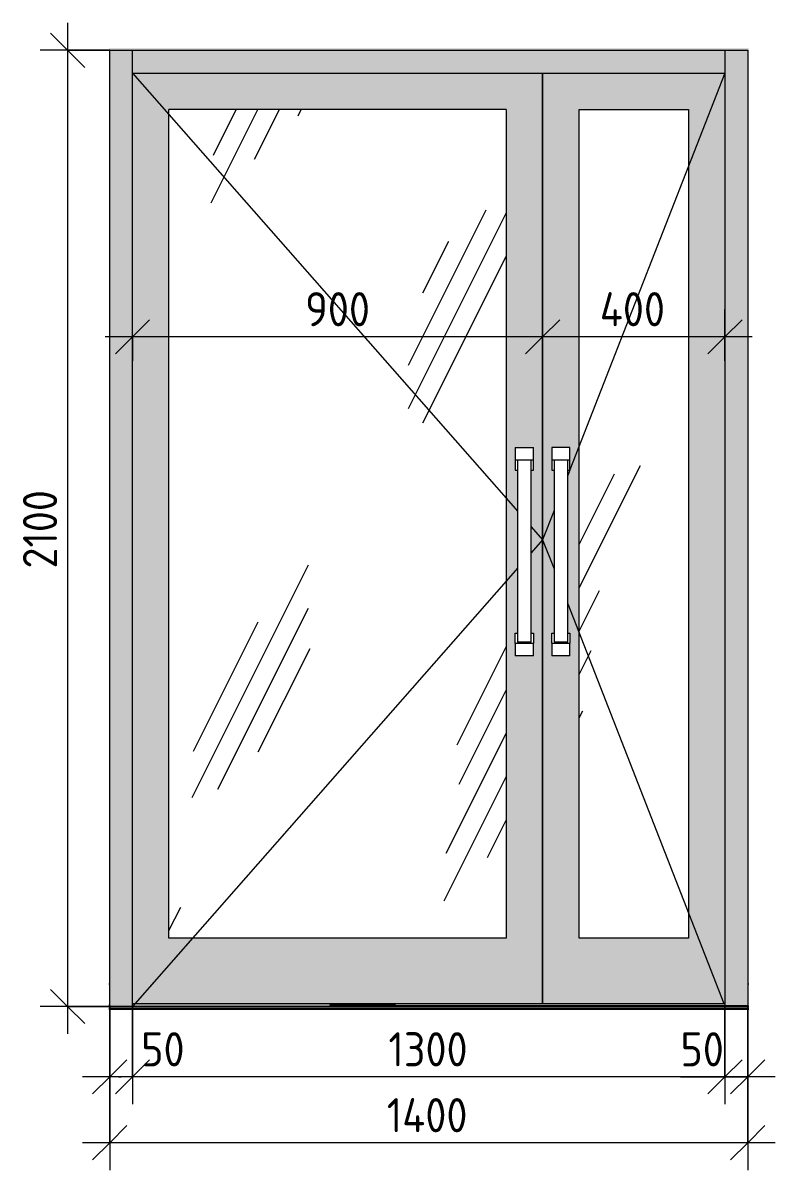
# Model space of a CAD drawing. Header units: millimetres. Extents: x 6259 to 26612, y 3838 to 8230.
# Drawn here: x 24961 to 26612, y 3841 to 6360 of the extents above; entities that cross this region are included whole.
import ezdxf

# ---------------------------------------------------------------- set-up
doc = ezdxf.new("R2010")
doc.units = ezdxf.units.MM
for name, color, linetype, lineweight in [('A-ANNO-DIMS', 7, 'Continuous', 9), ('A-ANNO-DIMS-50', 7, 'Continuous', 9), ('A-DETL', 7, 'Continuous', 9), ('A-DOOR', 7, 'Continuous', 9), ('A-FLOR', 7, 'Continuous', 9), ('A-GENM', 7, 'Continuous', 9), ('A-GLAZ-CWMG', 7, 'Continuous', 9), ('A-WALL-PATT', 7, 'Continuous', 9), ('Ограждение', 7, 'Continuous', 9), ('Поручни', 7, 'Continuous', 9)]:
    doc.layers.add(name, color=color, linetype=linetype, lineweight=lineweight)
for name, color, linetype, lineweight, true_color in [('A-DOOR-GLAZ', 7, 'Continuous', 9, 0x8080ff), ('A-FLOR-1', 7, 'Continuous', 9, 0x787878), ('A-FLOR-FNSH-1', 7, 'Continuous', 25, 0x3c3c3c)]:
    doc.layers.add(name, color=color, linetype=linetype, lineweight=lineweight, true_color=true_color)
doc.styles.add('ISOCPEUR', font='isocpeur.ttf', dxfattribs={"width": 0.9, "height": 75})
doc.dimstyles.new('ISO-1_5', dxfattribs={"dimscale": 304.8, "dimtxt": 74.698588, "dimasz": 0.246063, "dimexe": 0.19685, "dimexo": 0, "dimgap": 0, "dimtad": 1, "dimdec": 0, "dimrnd": 10, "dimzin": 0, "dimdsep": 46, "dimtxsty": 'ISOCPEUR', "dimblk1": 'OBLIQUE', "dimblk2": 'OBLIQUE', "dimsah": 1, "dimcen": 0.09, "dimdle": 0.19685, "dimazin": 0, "dimtfac": 1, "dimtdec": 4, "dimtix": 1, "dimtmove": 0, "dimatfit": 3, "dimfxl": 1, "dimtvp": 1, "dimtolj": 1, "dimtzin": 0, "dimarcsym": 2})
doc.dimstyles.new('ISO-1_5_1', dxfattribs={"dimscale": 304.8, "dimtxt": 74.698588, "dimasz": 0.246063, "dimexe": 0.19685, "dimexo": 0, "dimgap": 0, "dimtad": 1, "dimdec": 0, "dimrnd": 10, "dimzin": 0, "dimdsep": 46, "dimtxsty": 'ISOCPEUR', "dimblk1": 'OBLIQUE', "dimblk2": 'OBLIQUE', "dimsah": 1, "dimcen": 0.09, "dimdle": 0.19685, "dimazin": 0, "dimtfac": 1, "dimtdec": 4, "dimtix": 1, "dimtmove": 1, "dimatfit": 3, "dimfxl": 1, "dimtvp": 1, "dimtolj": 1, "dimtzin": 0, "dimarcsym": 2})
pattern_1 = [(63.435, (127, 63.5), (-511.167, 1533.495), [635, -381, 635, -381, -807.806]), (63.435, (127, 63.5), (-511.167, 1533.495), [-2032, 254, -553.806]), (63.435, (95.2, 95.2), (-511.167, 1533.495), [508, -635, 381, -381, -934.806]), (63.435, (95.2, 95.2), (-511.167, 1533.495), [-1905, 444.5, -490.306]), (63.435, (95.2, 190.5), (-511.167, 1533.495), [381, -762, 254, -381, -1061.806]), (63.435, (95.2, 190.5), (-511.167, 1533.495), [-1778, 571.5, -490.306]), (63.435, (190.5, 95.2), (-511.167, 1533.495), [381, -762, 317.5, -12809.3]), (63.435, (285.8, 190.5), (-511.167, 1533.495), [190.5, -952.5, 127, -12999.8]), (63.435, (127, 349.2), (-511.167, 1533.495), [127, -952.5, 127, -508, -1125.306]), (63.435, (127, 349.2), (-511.167, 1533.495), [-1714.5, 317.5, -807.806]), (63.435, (698.5, 254), (-511.167, 1533.495), [635, -952.5, 762, -503.006]), (63.435, (698.5, 158.8), (-511.167, 1533.495), [889, -635, 952.5, -376.006]), (63.435, (762, 190.5), (-511.167, 1533.495), [1016, -508, 762, -553.806]), (63.435, (857.2, 285.8), (-511.167, 1533.495), [635, -889, 508, -807.806]), (63.435, (762, 476.2), (-511.167, 1533.495), [317.5, -1270, 381, -871.306]), (63.435, (952.5, 381), (-511.167, 1533.495), [254, -1270, 254, -1061.806])]

# ---------------------------------------------------------------- blocks, each defined once
blk = doc.blocks.new('Плинтус - Плинтус темный _ст_школа_-32862053-Д-39_л_')
at = {"layer": 'A-GENM'}
blk.add_line((32700, 4250), (32702.2, 4250), dxfattribs=at)
blk = doc.blocks.new('Плинтус - Плинтус темный _ст_школа_-32862051-Д-39_л_')
at = {"layer": 'A-GENM'}
blk.add_line((31298.2, 4250), (31300, 4250), dxfattribs=at)
blk = doc.blocks.new('Прямоугольный импост - Импост структурный с накладкой - 160мм Темный-32479175-Д-39_л_')
at = {"layer": 'A-GLAZ-CWMG'}
blk.add_hatch(color=256, dxfattribs=at).paths.add_polyline_path([(32650, 4202), (32700, 4202), (32700, 6300), (32650, 6300), (32650, 4212.9)])
for p, q in [((32650, 6300), (32700, 6300)), ((32650, 6300), (32650, 4202)), ((32700, 6300), (32700, 4202))]:
    blk.add_line(p, q, dxfattribs=at)
blk = doc.blocks.new('Дверь_Витражная_остекление_ - Д-39_л_ Актовый-32481803-Д-39_л_')
at = {"layer": 'A-DOOR'}
h = blk.add_hatch(color=256, dxfattribs=at)
h.paths.add_polyline_path([(31353.4, 4206.3), (32250, 4206.3), (32250, 6250), (31350, 6250), (31350, 4206.3)])
h.paths.add_polyline_path([(32170, 4350), (31430, 4350), (31430, 6170), (32170, 6170), (32170, 4722.2)])
h.paths.add_polyline_path([(32190.7, 4970), (32190, 4970), (32190, 5020), (32195, 5020), (32195, 5377.5), (32190, 5377.5), (32190, 5427.5), (32230, 5427.5), (32230, 5377.5), (32225, 5377.5), (32225, 5020), (32230, 5020), (32230, 4970), (32192.7, 4970)])
h = blk.add_hatch(color=256, dxfattribs=at)
h.paths.add_polyline_path([(32263.5, 4206.3), (32650, 4206.3), (32650, 6250), (32250, 6250), (32250, 4206.3), (32253.4, 4206.3)])
h.paths.add_polyline_path([(32570, 4350), (32330, 4350), (32330, 6170), (32570, 6170), (32570, 4722.2)])
h.paths.add_polyline_path([(32300, 4970), (32270, 4970), (32270, 5020), (32275, 5020), (32275, 5377.5), (32270, 5377.5), (32270, 5427.5), (32310, 5427.5), (32310, 5377.5), (32305, 5377.5), (32305, 5020), (32310, 5020), (32310, 4970), (32303.9, 4970)])
h = blk.add_hatch(dxfattribs=at)
h.set_pattern_fill('FP_1', color=256, style=0, pattern_type=2)
h.set_pattern_definition(pattern_1)
h.paths.add_polyline_path([(32170, 4350), (32170, 6170), (31430, 6170), (31430, 4350), (32000.2, 4350)])
h = blk.add_hatch(dxfattribs=at)
h.set_pattern_fill('FP_1', color=256, style=0, pattern_type=2)
h.set_pattern_definition(pattern_1)
h.paths.add_polyline_path([(32351.2, 4350), (32570, 4350), (32570, 6170), (32330, 6170), (32330, 4350)])
for p, q in [((31350, 6250), (31430, 6158.9)), ((32250, 6250), (32250, 4206.3)), ((32250, 4206.3), (32250, 6250)), ((32650, 6250), (32310, 5378.7)), ((32330, 4350), (32330, 6170)), ((32330, 6170), (32570, 6170)), ((32570, 6170), (32570, 4350)), ((32190, 5427.5), (32190, 5400)), ((32190, 5427.5), (32230, 5427.5)), ((32230, 5400), (32230, 5427.5)), ((32270, 5427.5), (32270, 5400)), ((32310, 5427.5), (32270, 5427.5)), ((32310, 5400), (32310, 5427.5)), ((32230, 5400), (32190, 5400)), ((32190, 5400), (32190, 5377.5)), ((32195, 5400), (32195, 5000)), ((32225, 5000), (32225, 5400)), ((32230, 5377.5), (32230, 5400)), ((32310, 5400), (32270, 5400)), ((32270, 5400), (32270, 5377.5)), ((32275, 5400), (32275, 5000)), ((32305, 5000), (32305, 5400)), ((32310, 5377.5), (32310, 5400)), ((32190, 5377.5), (32195, 5377.5)), ((32225, 5377.5), (32230, 5377.5)), ((32270, 5377.5), (32275, 5377.5)), ((32305, 5377.5), (32310, 5377.5)), ((32309.5, 5377.5), (32305, 5365.8)), ((32170, 5316.1), (32195, 5287.6)), ((32275, 5289.1), (32250, 5225)), ((32225, 5253.5), (32250, 5225)), ((32250, 5225), (32225, 5196.5)), ((32250, 5225), (32275, 5160.9)), ((32195, 5162.4), (32170, 5133.9)), ((32305, 5084.1), (32647.5, 4206.3)), ((32190, 4997.5), (32190, 5020)), ((32190, 5020), (32195, 5020)), ((32225, 5020), (32230, 5020)), ((32230, 5020), (32230, 4997.5)), ((32270, 4997.5), (32270, 5020)), ((32270, 5020), (32275, 5020)), ((32305, 5020), (32310, 5020)), ((32310, 5020), (32310, 4997.5)), ((32190, 4997.5), (32190, 4970)), ((32190, 4997.5), (32230, 4997.5)), ((32225, 5000), (32195, 5000)), ((32230, 4970), (32230, 4997.5)), ((32270, 4997.5), (32270, 4970)), ((32270, 4997.5), (32310, 4997.5)), ((32305, 5000), (32275, 5000)), ((32310, 4970), (32310, 4997.5)), ((32230, 4970), (32190, 4970)), ((32310, 4970), (32270, 4970)), ((31481.7, 4350), (31355.6, 4206.3)), ((32570, 4350), (32330, 4350))]:
    blk.add_line(p, q, dxfattribs=at)
at = {"layer": 'A-DOOR-GLAZ'}
for p, q in [((32170, 6170), (31430, 6170)), ((31430, 4350), (31430, 6170)), ((32170, 6170), (32170, 4350)), ((32170, 4350), (31430, 4350))]:
    blk.add_line(p, q, dxfattribs=at)
blk = doc.blocks.new('Прямоугольный импост - Импост структурный с накладкой - 160мм Темный-32481802-Д-39_л_')
at = {"layer": 'A-GLAZ-CWMG'}
blk.add_hatch(color=256, dxfattribs=at).paths.add_polyline_path([(32650, 6250), (32650, 6300), (31350, 6300), (31350, 6250), (32641.2, 6250)])
for p, q in [((31350, 6250), (31350, 6300)), ((31350, 6300), (32650, 6300)), ((32650, 6300), (32650, 6250)), ((31350, 6250), (32650, 6250))]:
    blk.add_line(p, q, dxfattribs=at)
blk = doc.blocks.new('Прямоугольный импост - Импост структурный с накладкой - 160мм Темный-32479277-Д-39_л_')
at = {"layer": 'A-GLAZ-CWMG'}
blk.add_hatch(color=256, dxfattribs=at).paths.add_polyline_path([(31350, 4200), (31350, 6300), (31300, 6300), (31300.2, 4200)])
for p, q in [((31300, 6300), (31350, 6300)), ((31300, 4202), (31300, 6300)), ((31350, 4200), (31350, 6300))]:
    blk.add_line(p, q, dxfattribs=at)
blk = doc.blocks.new('Ограждение - Ограждение-32873641-Д-39_л_')
at = {"layer": 'Ограждение'}
blk.add_hatch(color=256, dxfattribs=at).paths.add_polyline_path([(31436.3, 4200), (31783.3, 4200), (31783.3, 4202), (32650, 4202), (32650, 4206.3), (31350, 4206.3), (31350, 4200), (31430, 4200)])
at = {"layer": 'Поручни'}
blk.add_line((31350, 4206.3), (32650, 4206.3), dxfattribs=at)
blk = doc.blocks.new('DIMBLOCK85-Д-39_л_')
at = {"layer": 'A-ANNO-DIMS-50'}
for p, q in [((25059.3, 6360), (25059.3, 4140)), ((25151.7, 6300), (24999.3, 6300)), ((25059.3, 6300), (25151.7, 6300)), ((25151.7, 4200), (24999.3, 4200)), ((25059.3, 4200), (25151.7, 4200))]:
    blk.add_line(p, q, dxfattribs=at)
at = {"layer": 'A-ANNO-DIMS-50', "lineweight": 20}
for p, q in [((25059.3, 6300), (25021.8, 6337.5)), ((25059.3, 6300), (25096.8, 6262.5)), ((25059.3, 4200), (25021.8, 4237.5)), ((25059.3, 4200), (25096.8, 4162.5))]:
    blk.add_line(p, q, dxfattribs=at)
at = {"layer": 'A-ANNO-DIMS-50', "color": 0, "insert": (24961.3, 5161.7), "char_height": 75, "width": 212.029, "attachment_point": 1, "rotation": 90, "line_spacing_factor": 1.149209, "style": 'ISOCPEUR'}
blk.add_mtext('2100', dxfattribs=at)
blk = doc.blocks.new('_Oblique')
at = {"color": 0, "linetype": 'ByBlock', "lineweight": -2}
blk.add_line((-0.5, -0.5), (0.5, 0.5), dxfattribs=at)
blk = doc.blocks.new('DIMBLOCK86-Д-39_л_')
at = {"layer": 'A-ANNO-DIMS-50'}
for p, q in [((25151.7, 4200), (25151.7, 3840.7)), ((25151.7, 3900.7), (25151.7, 4200)), ((26551.7, 4200), (26551.7, 3840.7)), ((26551.7, 3900.7), (26551.7, 4200)), ((26611.7, 3900.7), (25091.7, 3900.7))]:
    blk.add_line(p, q, dxfattribs=at)
at = {"layer": 'A-ANNO-DIMS-50', "lineweight": 20}
for p, q in [((25151.7, 3900.7), (25189.2, 3938.2)), ((26551.7, 3900.7), (26589.2, 3938.2)), ((25151.7, 3900.7), (25114.2, 3863.2)), ((26551.7, 3900.7), (26514.2, 3863.2))]:
    blk.add_line(p, q, dxfattribs=at)
at = {"layer": 'A-ANNO-DIMS-50', "color": 0, "insert": (25759.7, 3998.7), "char_height": 75, "width": 220.648, "attachment_point": 1, "line_spacing_factor": 1.149209, "style": 'ISOCPEUR'}
blk.add_mtext('1400', dxfattribs=at)
blk = doc.blocks.new('DIMBLOCK87-Д-39_л_')
at = {"layer": 'A-ANNO-DIMS-50'}
for p, q in [((26101.7, 5617.8), (26101.7, 5730.8)), ((26501.7, 5617.8), (26501.7, 5730.8)), ((26561.7, 5670.8), (26101.7, 5670.8)), ((26101.7, 5670.8), (26101.7, 5617.8)), ((26501.7, 5670.8), (26501.7, 5617.8))]:
    blk.add_line(p, q, dxfattribs=at)
at = {"layer": 'A-ANNO-DIMS-50', "lineweight": 20}
for p, q in [((26101.7, 5670.8), (26139.2, 5708.3)), ((26501.7, 5670.8), (26539.2, 5708.3)), ((26101.7, 5670.8), (26064.2, 5633.3)), ((26501.7, 5670.8), (26464.2, 5633.3))]:
    blk.add_line(p, q, dxfattribs=at)
at = {"layer": 'A-ANNO-DIMS-50', "color": 0, "insert": (26227, 5768.8), "char_height": 75, "width": 179.277, "attachment_point": 1, "line_spacing_factor": 1.149209, "style": 'ISOCPEUR'}
blk.add_mtext('400', dxfattribs=at)
blk = doc.blocks.new('DIMBLOCK88-Д-39_л_')
at = {"layer": 'A-ANNO-DIMS-50'}
for p, q in [((25201.7, 5617.8), (25201.7, 5730.8)), ((26101.7, 5617.8), (26101.7, 5730.8)), ((26101.7, 5670.8), (25141.7, 5670.8)), ((25201.7, 5670.8), (25201.7, 5617.8)), ((26101.7, 5670.8), (26101.7, 5617.8))]:
    blk.add_line(p, q, dxfattribs=at)
at = {"layer": 'A-ANNO-DIMS-50', "lineweight": 20}
for p, q in [((25201.7, 5670.8), (25239.2, 5708.3)), ((26101.7, 5670.8), (26139.2, 5708.3)), ((25201.7, 5670.8), (25164.2, 5633.3)), ((26101.7, 5670.8), (26064.2, 5633.3))]:
    blk.add_line(p, q, dxfattribs=at)
at = {"layer": 'A-ANNO-DIMS-50', "color": 0, "insert": (25580.6, 5768.8), "char_height": 75, "width": 170.658, "attachment_point": 1, "line_spacing_factor": 1.149209, "style": 'ISOCPEUR'}
blk.add_mtext('900', dxfattribs=at)
blk = doc.blocks.new('DIMBLOCK89-Д-39_л_')
at = {"layer": 'A-ANNO-DIMS-50'}
for p, q in [((26501.7, 4200), (26501.7, 3985.4)), ((26501.7, 4045.4), (26501.7, 4200)), ((26551.7, 4200), (26551.7, 3985.4)), ((26551.7, 4045.4), (26551.7, 4200)), ((26404, 4045.4), (26548.8, 4045.4)), ((26611.7, 4045.4), (26501.7, 4045.4)), ((26548.8, 4045.4), (26526.7, 4045.4))]:
    blk.add_line(p, q, dxfattribs=at)
at = {"layer": 'A-ANNO-DIMS-50', "lineweight": 20}
for p, q in [((26501.7, 4045.4), (26539.2, 4082.9)), ((26551.7, 4045.4), (26589.2, 4082.9)), ((26501.7, 4045.4), (26464.2, 4007.9)), ((26551.7, 4045.4), (26514.2, 4007.9))]:
    blk.add_line(p, q, dxfattribs=at)
at = {"layer": 'A-ANNO-DIMS-50', "color": 0, "insert": (26404, 4143.4), "char_height": 75, "width": 113.772, "attachment_point": 1, "line_spacing_factor": 1.149209, "style": 'ISOCPEUR'}
blk.add_mtext('50', dxfattribs=at)
blk = doc.blocks.new('DIMBLOCK90-Д-39_л_')
at = {"layer": 'A-ANNO-DIMS-50'}
for p, q in [((25201.7, 4200), (25201.7, 3985.4)), ((25201.7, 4045.4), (25201.7, 4200)), ((26501.7, 4200), (26501.7, 3985.4)), ((26501.7, 4045.4), (26501.7, 4200)), ((26501.7, 4045.4), (25201.7, 4045.4))]:
    blk.add_line(p, q, dxfattribs=at)
at = {"layer": 'A-ANNO-DIMS-50', "lineweight": 20}
for p, q in [((25201.7, 4045.4), (25239.2, 4082.9)), ((26501.7, 4045.4), (26539.2, 4082.9)), ((25201.7, 4045.4), (25164.2, 4007.9)), ((26501.7, 4045.4), (26464.2, 4007.9))]:
    blk.add_line(p, q, dxfattribs=at)
at = {"layer": 'A-ANNO-DIMS-50', "color": 0, "insert": (25763.3, 4143.4), "char_height": 75, "width": 212.029, "attachment_point": 1, "line_spacing_factor": 1.149209, "style": 'ISOCPEUR'}
blk.add_mtext('1300', dxfattribs=at)
blk = doc.blocks.new('DIMBLOCK91-Д-39_л_')
at = {"layer": 'A-ANNO-DIMS-50'}
for p, q in [((25151.7, 4200), (25151.7, 3985.4)), ((25151.7, 4045.4), (25151.7, 4200)), ((25201.7, 4200), (25201.7, 3985.4)), ((25201.7, 4045.4), (25201.7, 4200)), ((25201.7, 4045.4), (25091.7, 4045.4)), ((25170.6, 4045.4), (25176.7, 4045.4)), ((25315.4, 4045.4), (25170.6, 4045.4))]:
    blk.add_line(p, q, dxfattribs=at)
at = {"layer": 'A-ANNO-DIMS-50', "lineweight": 20}
for p, q in [((25151.7, 4045.4), (25189.2, 4082.9)), ((25201.7, 4045.4), (25239.2, 4082.9)), ((25151.7, 4045.4), (25114.2, 4007.9)), ((25201.7, 4045.4), (25164.2, 4007.9))]:
    blk.add_line(p, q, dxfattribs=at)
at = {"layer": 'A-ANNO-DIMS-50', "color": 0, "insert": (25220.6, 4143.4), "char_height": 75, "width": 113.772, "attachment_point": 1, "line_spacing_factor": 1.149209, "style": 'ISOCPEUR'}
blk.add_mtext('50', dxfattribs=at)

msp = doc.modelspace()

# ---------------------------------------------------------------- hatches: boundary and pattern name
at = {"layer": 'A-FLOR'}
for points in [[(25846.6, 4200), (26073.9, 4200), (26073.9, 4202), (25778.7, 4202), (25778.7, 4200)], [(26112.9, 4200), (26553.9, 4200), (26553.9, 4202), (26073.9, 4202), (26073.9, 4200), (26101.7, 4200)]]:
    msp.add_hatch(color=256, dxfattribs=at).paths.add_polyline_path(points)
at = {"layer": 'A-FLOR-1'}
h = msp.add_hatch(color=256, dxfattribs=at)
h.paths.add_polyline_path([(25778.7, 4200), (25778.7, 4202), (25634.9, 4202), (25634.9, 4200)])
h.paths.add_polyline_path([(25151.7, 4200), (25151.9, 4200.1), (25151.7, 4202), (25149.8, 4202), (25149.8, 4200)])
at = {"layer": 'A-WALL-PATT'}
msp.add_hatch(color=256, dxfattribs=at).paths.add_polyline_path([(25149.8, 4250), (25151.7, 4250), (25151.7, 6300), (26551.7, 6300), (26551.7, 4250), (26553.9, 4250), (26553.9, 6304.4), (25149.8, 6304.4), (25149.8, 5249.6)])

# ---------------------------------------------------------------- linework, layer by layer
at = {"layer": 'A-DETL'}
for p, q in [((25201.7, 6250), (26021.7, 5316.1)), ((26021.7, 5133.9), (25201.7, 4200))]:
    msp.add_line(p, q, dxfattribs=at)
at = {"layer": 'A-FLOR'}
for p, q in [((25778.7, 4202), (26553.7, 4202)), ((26073.9, 4202), (26073.9, 4200))]:
    msp.add_line(p, q, dxfattribs=at)
at = {"layer": 'A-FLOR-FNSH-1'}
for p, q in [((25151.9, 4202), (25149.8, 4202)), ((25149.8, 4200), (26553.9, 4200)), ((25149.8, 4195), (26553.9, 4195)), ((25151.9, 4200), (25151.9, 4202)), ((25778.7, 4202), (25634.9, 4202)), ((25634.9, 4202), (25634.9, 4200)), ((25778.7, 4200), (25778.7, 4202))]:
    msp.add_line(p, q, dxfattribs=at)

# ---------------------------------------------------------------- block references
at = {"layer": 'A-DOOR'}
msp.add_blockref('Дверь_Витражная_остекление_ - Д-39_л_ Актовый-32481803-Д-39_л_', (-6148.3, 0), dxfattribs=at)
at = {"layer": 'A-GENM'}
for name in ['Плинтус - Плинтус темный _ст_школа_-32862051-Д-39_л_', 'Плинтус - Плинтус темный _ст_школа_-32862053-Д-39_л_']:
    msp.add_blockref(name, (-6148.3, 0), dxfattribs=at)
at = {"layer": 'A-GLAZ-CWMG'}
for name in ['Прямоугольный импост - Импост структурный с накладкой - 160мм Темный-32479277-Д-39_л_', 'Прямоугольный импост - Импост структурный с накладкой - 160мм Темный-32481802-Д-39_л_', 'Прямоугольный импост - Импост структурный с накладкой - 160мм Темный-32479175-Д-39_л_']:
    msp.add_blockref(name, (-6148.3, 0), dxfattribs=at)
at = {"layer": 'Поручни'}
msp.add_blockref('Ограждение - Ограждение-32873641-Д-39_л_', (-6148.3, 0), dxfattribs=at)

# ---------------------------------------------------------------- dimensions: what is measured, and where the dimension line sits
at = {"layer": 'A-ANNO-DIMS'}
dim = msp.add_linear_dim(base=(25059.3, 4200), p1=(25151.7, 6300), p2=(25151.7, 4200), angle=90, dimstyle='ISO-1_5', override={"dimpost": '<>', "dimfxl": 2100}, dxfattribs=at)
dim.commit()
dim.dimension.update_dxf_attribs({"geometry": 'DIMBLOCK85-Д-39_л_', "text_midpoint": (25021.8, 5250)})
for base, p1, p2, override, picture, middle in [((25201.7, 5670.8), (26101.7, 5617.8), (25201.7, 5617.8), {"dimpost": '<>', "dimfxl": 900}, 'DIMBLOCK88-Д-39_л_', (25651.7, 5708.3)), ((26101.7, 5670.8), (26501.7, 5617.8), (26101.7, 5617.8), {"dimpost": '<>', "dimfxl": 400}, 'DIMBLOCK87-Д-39_л_', (26301.7, 5708.3)), ((25151.7, 3900.7), (26551.7, 4200), (25151.7, 4200), {"dimpost": '<>', "dimfxl": 1400}, 'DIMBLOCK86-Д-39_л_', (25851.7, 3938.2)), ((25201.7, 4045.4), (26501.7, 4200), (25201.7, 4200), {"dimpost": '<>', "dimfxl": 1300}, 'DIMBLOCK90-Д-39_л_', (25851.7, 4082.9))]:
    dim = msp.add_linear_dim(base=base, p1=p1, p2=p2, dimstyle='ISO-1_5', override=override, dxfattribs=at)
    dim.commit()
    dim.dimension.update_dxf_attribs({"geometry": picture, "text_midpoint": middle})
for base, p1, p2, picture, middle in [((25151.7, 4045.4), (25201.7, 4200), (25151.7, 4200), 'DIMBLOCK91-Д-39_л_', (25277.5, 4093.4)), ((26501.7, 4045.4), (26551.7, 4200), (26501.7, 4200), 'DIMBLOCK89-Д-39_л_', (26460.9, 4093.4))]:
    dim = msp.add_linear_dim(base=base, p1=p1, p2=p2, dimstyle='ISO-1_5_1', override={"dimpost": '<>', "dimfxl": 50}, dxfattribs=at)
    dim.commit()
    dim.dimension.update_dxf_attribs({"geometry": picture, "text_midpoint": middle, "dimtype": 160})

doc.saveas('drawing.dxf')
